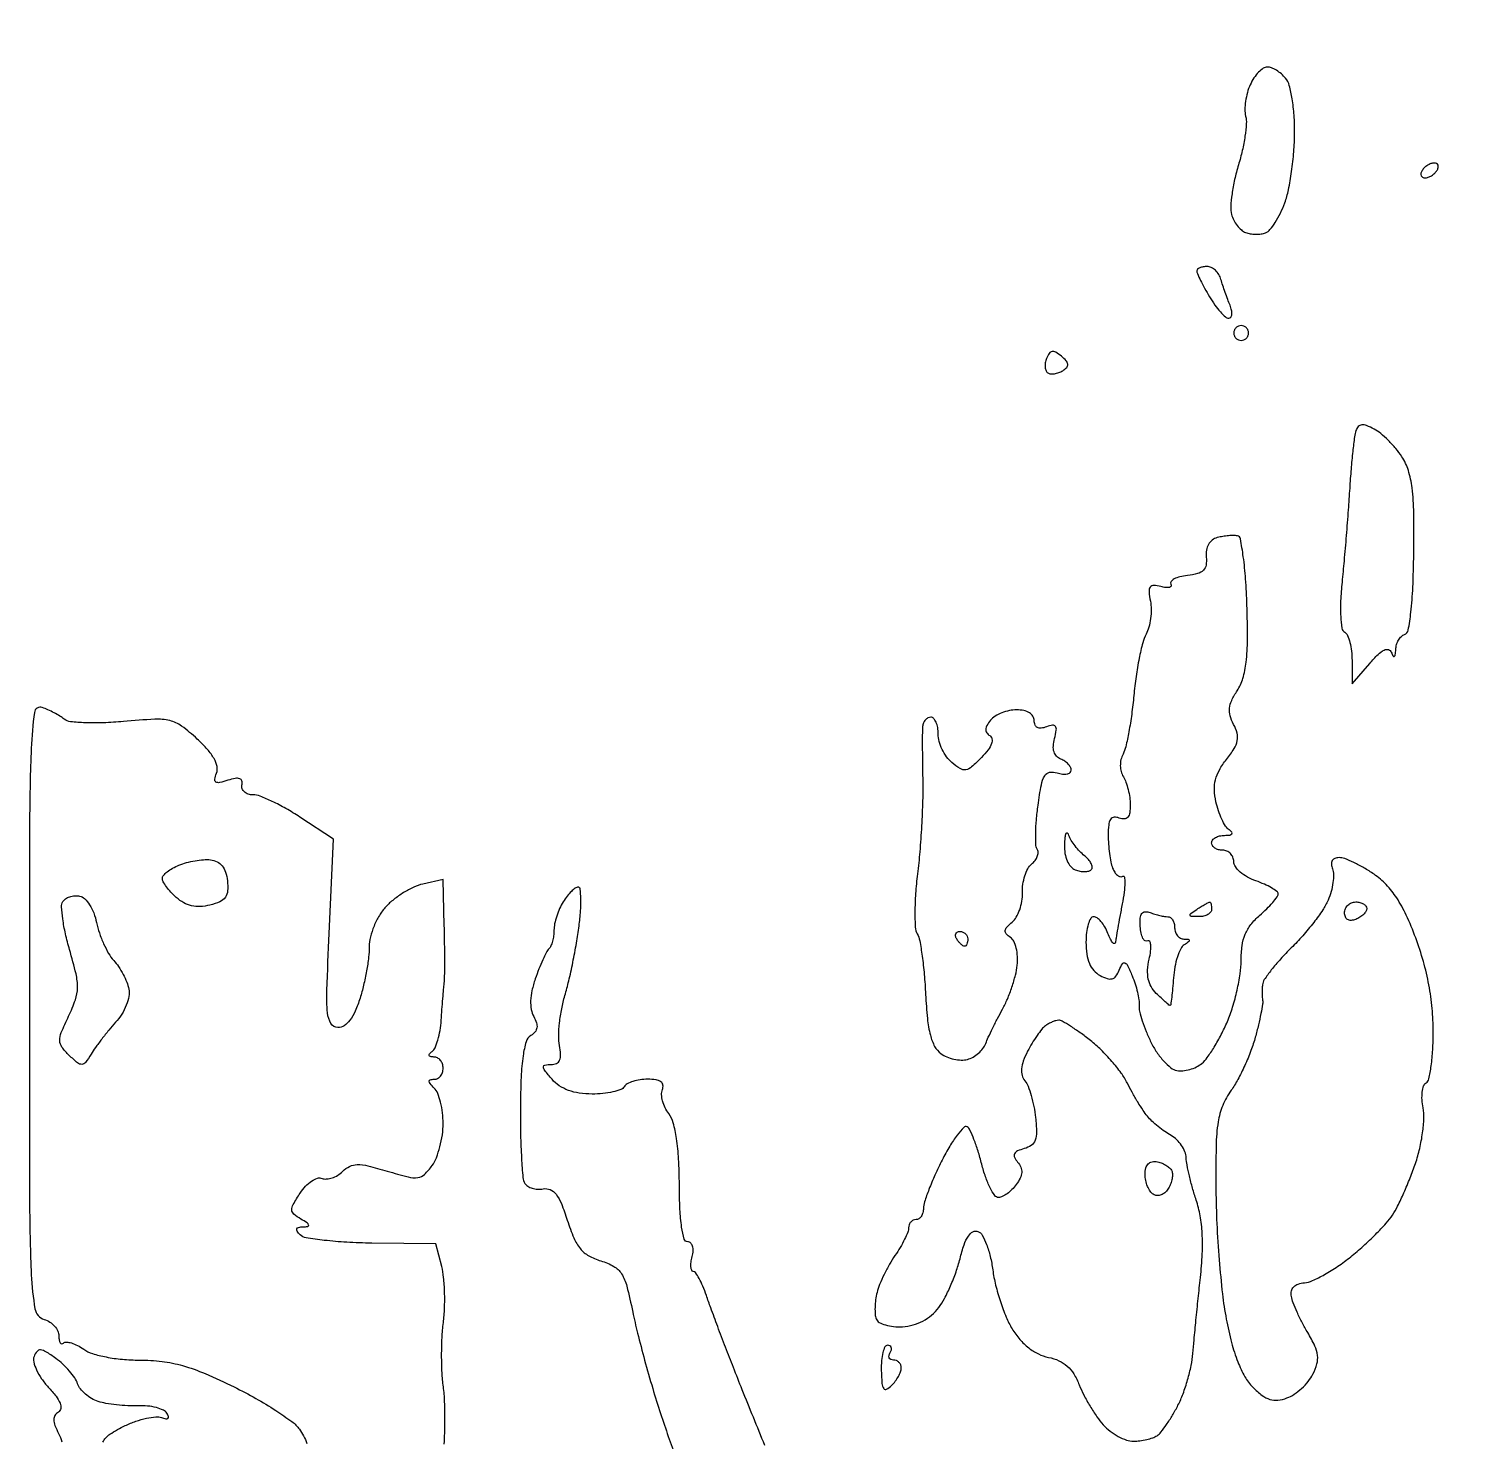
# Model space of a CAD drawing. Extents: x 0 to 102, y 0 to 135.
# Drawn here: x -0.01 to 16.44, y 81.56 to 97.73 of the extents above; entities that cross this region are included whole.
import ezdxf

# ---------------------------------------------------------------- set-up
doc = ezdxf.new("R2010")
doc.units = 0
doc.header["$MEASUREMENT"] = 0

msp = doc.modelspace()

# ---------------------------------------------------------------- linework, layer by layer
for points in [[(30.54279, 98.263538, 0.007553), (30.527875, 97.243747, 0.000859), (30.532943, 94.939496, 0.000898), (30.541598, 93.425017, 0.001463), (30.555014, 92.13976, 0.000165), (30.570717, 90.993112, 0.135711), (30.586404, 90.939331, -0.134315), (30.602273, 90.885471, -0.000146), (30.625646, 89.669396, -0.001368), (30.647691, 88.307759, -0.000839), (30.666595, 86.702551, 0.000033), (30.685773, 84.815616, 0.00002), (30.70867, 82.585771, 0.00002), (30.731548, 80.374829, 0.000035), (30.75062, 78.5511, -0.000439), (30.769668, 76.57694, -0.000168), (30.792841, 73.829363, -0.000166), (30.816006, 70.846073, -0.000204), (30.835569, 68.0607, 0.000004), (30.856286, 64.932268, 0.000002), (30.883525, 60.825814, 0.000002), (30.912326, 56.488502, 0.000002), (30.938318, 52.5789, -0.000116)], [(31.042661, 24.1956, 0.000001), (31.037549, 23.023692, 0.000001), (31.032419, 21.846099, 0.000001), (31.02793, 20.814404, 0.000005)], [(4.750713, 81.522969, 0.010381), (4.757965, 81.774398, 0.010525), (4.754936, 82.007853, 0.025752), (4.740264, 82.179007, -0.022072), (4.725251, 82.340185, -0.012109), (4.720389, 82.538418, -0.012049), (4.725193, 82.740262, -0.018818), (4.740039, 82.913442, 0.021436), (4.753454, 83.080165, 0.016732), (4.754173, 83.261878, 0.01703), (4.743384, 83.431404, 0.039003), (4.721037, 83.557366), (4.654239, 83.815149), (3.920742, 83.823732, -0.010982), (3.633379, 83.833409, -0.015284), (3.376936, 83.855568, -0.011674), (3.167589, 83.885092, -0.156752), (3.099503, 83.920057, -0.044044), (3.065727, 83.960372, -0.249584), (3.062479, 83.98727, -0.254999), (3.082928, 84.004579, -0.045557), (3.13443, 84.010373, 0.037608), (3.187911, 84.015531, 0.444377), (3.197823, 84.031231, 0.1813), (3.180323, 84.055136, 0.013177), (3.109638, 84.098847, -0.041642), (3.028535, 84.155618, -0.215195), (3.005155, 84.20366, -0.138638), (3.020921, 84.266313, -0.0145), (3.101002, 84.396624, -0.043672), (3.162387, 84.474531, -0.055902), (3.23193, 84.533642, -0.067229), (3.298814, 84.566659, -0.174411), (3.351766, 84.565544, 0.111737), (3.403553, 84.558042, 0.061606), (3.46654, 84.570925, 0.056748), (3.530467, 84.600879, 0.058527), (3.585296, 84.644182, -0.081792), (3.666904, 84.702711, -0.113047), (3.754267, 84.723519, -0.063496), (3.877029, 84.708948, -0.011844), (4.096172, 84.648618, 0.010477), (4.337808, 84.581384, 0.093208), (4.447516, 84.574293, 0.161757), (4.525407, 84.611159, 0.049286), (4.611528, 84.711455, 0.060105), (4.659924, 84.801981, 0.028853), (4.700566, 84.92748, 0.028107), (4.728349, 85.065029, 0.035791), (4.7376, 85.194104, 0.030315), (4.730117, 85.317414, 0.031226), (4.707778, 85.437676, 0.032876), (4.675192, 85.538774, 0.102318), (4.63608, 85.59828, -0.018208), (4.587207, 85.650848, -0.180052), (4.57686, 85.67865, -0.354955), (4.590176, 85.695044, -0.051663), (4.63608, 85.6998, 0.124206), (4.674798, 85.709569, 0.10078), (4.707778, 85.737077, 0.090584), (4.729941, 85.778224, 0.078509), (4.7376, 85.8267, 0.081749), (4.729606, 85.875266, 0.09112), (4.706536, 85.916704, 0.099323), (4.672188, 85.944653, 0.118755), (4.63185, 85.954895, -0.04656), (4.592238, 85.959082, -0.268886), (4.577068, 85.972487, -0.273631), (4.581296, 85.99209, -0.047673), (4.6107, 86.018345, 0.133596), (4.644715, 86.061144, 0.030301), (4.676403, 86.149221, 0.029299), (4.701593, 86.258687, 0.024819), (4.715568, 86.3766, -0.001645), (4.724371, 86.49927, -0.001601), (4.734057, 86.622997, -0.001578), (4.743261, 86.731683, -0.005967), (4.750046, 86.7996, 0.024461), (4.754905, 86.877124, 0.003086), (4.756166, 87.045017, 0.003618), (4.75499, 87.244495, 0.002998), (4.750927, 87.456862), (4.7376, 87.987224), (4.50495, 87.934921, 0.053331), (4.40207, 87.899946, 0.029281), (4.284726, 87.836932, 0.02885), (4.171847, 87.758202, 0.040658), (4.08195, 87.674791, 0.049313), (4.007673, 87.575649, 0.037702), (3.94638, 87.454708, 0.038367), (3.9052, 87.329187, 0.060151), (3.8916, 87.21655, -0.030613), (3.884262, 87.096802, -0.013695), (3.860698, 86.940681, -0.013498), (3.82669, 86.776445, -0.017837), (3.786402, 86.629068, -0.026677), (3.731098, 86.480274, -0.059276), (3.67031, 86.375956, -0.085114), (3.604064, 86.313625, -0.147336), (3.532269, 86.292, -0.266568), (3.453223, 86.337366, -0.109723), (3.414156, 86.45925, -0.031618), (3.406776, 86.719089, -0.002839), (3.433177, 87.37065), (3.483019, 88.4493), (3.097042, 88.702303, 0.016099), (2.938272, 88.799216, 0.018396), (2.780389, 88.88122, 0.017824), (2.642483, 88.940605, 0.09167), (2.561083, 88.956103, -0.075458), (2.505524, 88.964838, -0.105731), (2.461995, 88.989603, -0.125901), (2.437313, 89.026277, -0.137499), (2.434375, 89.069025, 0.118383), (2.432932, 89.115566, 0.25055), (2.408853, 89.14102, 0.12928), (2.35823, 89.144316, 0.028812), (2.273528, 89.122713, -0.020924), (2.17778, 89.096678, -0.196969), (2.136591, 89.10355, -0.310554), (2.12312, 89.134182, -0.044652), (2.142866, 89.203592, 0.145706), (2.14879, 89.28034, 0.074808), (2.114349, 89.371376, 0.053407), (2.039758, 89.476361, 0.024992), (1.923014, 89.595697, 0.028645), (1.743523, 89.743573, 0.10026), (1.608059, 89.806028, 0.071173), (1.435505, 89.821608, 0.009923), (1.076745, 89.795765, -0.013945), (0.846786, 89.781058, -0.019159), (0.639609, 89.781542, -0.017504), (0.471715, 89.794267, -0.13767), (0.399945, 89.82329, 0.028357), (0.349581, 89.857834, 0.01466), (0.283115, 89.895466, 0.014527), (0.212316, 89.930262, 0.021334), (0.14805, 89.956312, 0.47788), (0.057578, 89.900949, 0.021795), (0.021725, 89.487371, 0.009969), (0.003281, 88.683889, 0.000753), (0, 86.506546, 0.000695), (0.003165, 84.230624, 0.011191), (0.022496, 83.462543, 0.029327), (0.064177, 83.071469, 0.281784), (0.1692, 82.9503, -0.067653), (0.233882, 82.919657, -0.065867), (0.288697, 82.872629, -0.071185), (0.325763, 82.817036, -0.111943), (0.3384, 82.761299, 0.037877), (0.34207, 82.712917, 0.107043), (0.35409, 82.681434, 0.244358), (0.371722, 82.671491, 0.207808), (0.391813, 82.679413, -0.218755), (0.42446, 82.691503, -0.055302), (0.481504, 82.680737, -0.046052), (0.550486, 82.652456, -0.032486), (0.622137, 82.608913, 0.077353), (0.723115, 82.559309, 0.02762), (0.879246, 82.519942, 0.025645), (1.064515, 82.493741, 0.022306), (1.260363, 82.485, -0.030838), (1.519084, 82.469028, -0.03835), (1.755226, 82.421166, -0.031875), (2.013112, 82.329835, -0.013708), (2.3448, 82.17711, -0.013539), (2.592411, 82.046306, -0.015557), (2.82114, 81.907894, -0.014762), (3.006754, 81.77959, -0.08154), (3.091361, 81.692986, -0.030043), (3.138647, 81.616024, -0.026348), (3.178693, 81.53056, -0.027249)], [(8.4214, 81.506834, -0.001108), (8.289385, 81.829408, -0.001113), (8.161777, 82.145207, -0.002107), (8.060566, 82.4004, -0.001897), (7.9712, 82.631098, -0.001732), (7.880822, 82.869533, -0.001731), (7.801563, 83.083086, -0.005646), (7.751173, 83.22525, 0.017066), (7.711103, 83.330597, 0.025429), (7.66836, 83.419433, 0.023058), (7.628016, 83.485919, 0.249833), (7.601219, 83.5002, -0.309051), (7.583039, 83.512624, -0.075797), (7.574682, 83.549903, -0.051799), (7.576555, 83.604531, -0.029508), (7.589487, 83.6694, 0.049804), (7.59981, 83.734928, 0.086529), (7.59346, 83.789475, 0.126717), (7.572035, 83.825167, 0.197013), (7.539267, 83.8386, -0.337102), (7.497328, 83.8705, -0.030792), (7.468392, 84.007144, -0.025822), (7.448914, 84.210529, -0.009937), (7.442109, 84.49425, 0.012416), (7.433624, 84.787414, 0.023575), (7.409845, 85.022266, 0.028462), (7.372839, 85.200286, 0.096929), (7.32102, 85.306173, -0.04991), (7.279104, 85.37475, -0.047502), (7.250778, 85.451402, -0.051142), (7.239241, 85.52436, -0.105653), (7.248162, 85.581123, 0.125889), (7.25431, 85.633908, 0.209716), (7.231383, 85.671474, 0.120195), (7.174697, 85.693471, 0.032741), (7.078144, 85.6998, 0.036102), (6.991798, 85.693557, 0.04042), (6.910547, 85.674949, 0.044341), (6.845224, 85.647748, 0.134307), (6.8103, 85.6152, -0.166043), (6.770448, 85.582433, -0.03312), (6.680958, 85.555451, -0.031733), (6.567692, 85.536803, -0.024939), (6.443409, 85.5306, -0.035782), (6.296592, 85.54112, -0.05249), (6.1712, 85.572864, -0.059299), (6.067152, 85.625887, -0.068343), (5.98393, 85.6998, -0.009168), (5.900203, 85.801294, -0.155906), (5.885055, 85.841283, -0.383528), (5.902816, 85.863262, -0.039689), (5.97499, 85.869, 0.1046), (6.035964, 85.881897, 0.188962), (6.071361, 85.917649, 0.118407), (6.082548, 85.982373, 0.031092), (6.069153, 86.087515, -0.053531), (6.060261, 86.195817, -0.02105), (6.070318, 86.345398, -0.020548), (6.094879, 86.507563, -0.024128), (6.131775, 86.658565, 0.014575), (6.175907, 86.825298, 0.007332), (6.222344, 87.038012, 0.007274), (6.263958, 87.259487, 0.010703), (6.293499, 87.45525, 0.013989), (6.310653, 87.625556, 0.023642), (6.314258, 87.768931, 0.020673), (6.307318, 87.878104, 0.383835), (6.283664, 87.8994, 0.1596), (6.251007, 87.888703, 0.035113), (6.205401, 87.850035, 0.033162), (6.156658, 87.795682, 0.02663), (6.11155, 87.731348, 0.03533), (6.071361, 87.655567, 0.026006), (6.037429, 87.566763, 0.02649), (6.014072, 87.478968, 0.051808), (6.0066, 87.407048, -0.033336), (6.002324, 87.342978, -0.032766), (5.989568, 87.279666, -0.034581), (5.970928, 87.225852, -0.095998), (5.94862, 87.19282, 0.078097), (5.920524, 87.154247, 0.011778), (5.878804, 87.067899, 0.01297), (5.834241, 86.962674, 0.010883), (5.792365, 86.848974, 0.027863), (5.754606, 86.715362, 0.045241), (5.739408, 86.59846, 0.054459), (5.746385, 86.498866, 0.083052), (5.775586, 86.417479, -0.049837), (5.806429, 86.346635, -0.116533), (5.810962, 86.289371, -0.136478), (5.78951, 86.241882, -0.080585), (5.742174, 86.200833, 0.184328), (5.68763, 86.129478, 0.036426), (5.652619, 85.969368, 0.025769), (5.630513, 85.726927, 0.008181), (5.622149, 85.364003, 0.006833), (5.624244, 85.064066, 0.009605), (5.63491, 84.796654, 0.00632), (5.650884, 84.574286, 0.117847), (5.672775, 84.507998, 0.118093), (5.705467, 84.475519, 0.064443), (5.757422, 84.452421, 0.058636), (5.819566, 84.441595, 0.058268), (5.882662, 84.445453, -0.145861), (5.963125, 84.436386, -0.129172), (6.029978, 84.384628, -0.069783), (6.091297, 84.276463, -0.017731), (6.158926, 84.085841, 0.023199), (6.233467, 83.882806, 0.073093), (6.308378, 83.759011, 0.093374), (6.404545, 83.678912, 0.054748), (6.543033, 83.620541, -0.056067), (6.691539, 83.557486, -0.125564), (6.779467, 83.473351, -0.077015), (6.840428, 83.330713, -0.012381), (6.908256, 83.0349, 0.011439), (6.963011, 82.794025, 0.005317), (7.044513, 82.483945, 0.005263), (7.137017, 82.160043, 0.007315), (7.227142, 81.872107, 0.003957), (7.315596, 81.610362, 0.00476), (7.403039, 81.365754, 0.004091)], [(0.840862, 81.542908, -0.135549), (0.922553, 81.636111, -0.0354), (1.097769, 81.734327, -0.026397), (1.219277, 81.783898, -0.029315), (1.341193, 81.818421, -0.030544), (1.447382, 81.835152, -0.115917), (1.513497, 81.826131, 0.037218), (1.562267, 81.811471, 0.226513), (1.587236, 81.817262, 0.314326), (1.593346, 81.837867, 0.058257), (1.575655, 81.875722, 0.148218), (1.534385, 81.912133, 0.043447), (1.453841, 81.940787, 0.039476), (1.352867, 81.958749, 0.033472), (1.244527, 81.962024, -0.020532), (1.126913, 81.962536, -0.015491), (0.998046, 81.9724, -0.015731), (0.877351, 81.989265, -0.034592), (0.786878, 82.011353, -0.055346), (0.7121, 82.044673, -0.04584), (0.641178, 82.095453, -0.047742), (0.584306, 82.155005, -0.085188), (0.552101, 82.214378, 0.068501), (0.5194, 82.279748, 0.027879), (0.458572, 82.358716, 0.026945), (0.382758, 82.437532, 0.030945), (0.302168, 82.503918, 0.015519), (0.188944, 82.580742, 0.119574), (0.128695, 82.601183, 0.246126), (0.087564, 82.584104, 0.082223), (0.053555, 82.526125, 0.154161), (0.049731, 82.462988, 0.04753), (0.081942, 82.372046, 0.042473), (0.139668, 82.271294, 0.03557), (0.216802, 82.175184, -0.022907), (0.305087, 82.070709, -0.068519), (0.351377, 81.989669, -0.130514), (0.35873, 81.929989, -0.223685), (0.331907, 81.888787, 0.115031), (0.293182, 81.850276, 0.14424), (0.279608, 81.801722, 0.091734), (0.292614, 81.736507, 0.027904), (0.335298, 81.644797, -0.061026), (0.371985, 81.550068, -0.042772)]]:
    msp.add_lwpolyline(points, format="xyb")
for points in [[(14.173721, 97.29, 0.150507), (14.127697, 97.275825, 0.051738), (14.073836, 97.230373, 0.045783), (14.021264, 97.16469, 0.039008), (13.978273, 97.087015, 0.039261), (13.945806, 96.997808, 0.031375), (13.924688, 96.897666, 0.032339), (13.916973, 96.801974, 0.066496), (13.925731, 96.727465, -0.07996), (13.933505, 96.641536, -0.019162), (13.91806, 96.49866, -0.019202), (13.887346, 96.333986, -0.017966), (13.843525, 96.168411, 0.018847), (13.799898, 96.002384, 0.019842), (13.769755, 95.836357, 0.019933), (13.755238, 95.691752, 0.079158), (13.763924, 95.603213, 0.054539), (13.788978, 95.537597, 0.046246), (13.828802, 95.474935, 0.048419), (13.87652, 95.424258, 0.088302), (13.925037, 95.395007, 0.052621), (13.978553, 95.380698, 0.03587), (14.041369, 95.375384, 0.036146), (14.103437, 95.379085, 0.058714), (14.154567, 95.392092, 0.128312), (14.204426, 95.427811, 0.031081), (14.264818, 95.510329, 0.029859), (14.32436, 95.616791, 0.025823), (14.374062, 95.734804, 0.036808), (14.416074, 95.884623, 0.01501), (14.451849, 96.093295, 0.014756), (14.477035, 96.32077, 0.018248), (14.486468, 96.533742, 0.018905), (14.480332, 96.738017, 0.023699), (14.458547, 96.926249, 0.024434), (14.42559, 97.079766, 0.108522), (14.383514, 97.161275, 0.042436), (14.335029, 97.210528, 0.039542), (14.277819, 97.252187, 0.042015), (14.22081, 97.280886, 0.095888)], [(16.083986, 96.1902, 0.085235), (16.047758, 96.183979, 0.053414), (16.008878, 96.165349, 0.051777), (15.973373, 96.137962, 0.064269), (15.9471, 96.1056, 0.076764), (15.93341, 96.07325, 0.154201), (15.935024, 96.045851, 0.186277), (15.95137, 96.027704, 0.117858), (15.979414, 96.021, 0.085235), (16.015642, 96.027221, 0.053414), (16.054522, 96.045851, 0.051777), (16.090027, 96.073238, 0.064269), (16.1163, 96.1056, 0.076764), (16.12999, 96.13795, 0.154201), (16.128376, 96.165349, 0.186277), (16.11203, 96.183496, 0.117858)], [(13.483833, 95.0058, 0.041144), (13.439024, 95.002107, 0.060609), (13.401178, 94.990996, 0.079685), (13.37548, 94.974681, 0.214739), (13.3668, 94.955403, 0.105877), (13.373469, 94.92426, 0.008455), (13.409435, 94.847635, 0.011141), (13.45635, 94.757087, 0.008312), (13.51194, 94.659303, 0.021163), (13.573034, 94.565211, 0.028334), (13.636598, 94.485775, 0.028164), (13.694675, 94.427978, 0.183692), (13.732492, 94.4136, 0.242254), (13.756095, 94.425749, 0.13143), (13.767847, 94.45709, 0.079849), (13.764879, 94.504896, 0.042322), (13.746953, 94.56165, -0.008443), (13.720522, 94.629065, -0.005111), (13.691403, 94.7097, -0.005119), (13.664125, 94.790368, -0.008968), (13.643435, 94.85775, 0.068303), (13.618408, 94.914343, 0.067644), (13.578992, 94.96231, 0.073437), (13.531754, 94.994715, 0.114153)], [(13.8744, 94.329, 0.099038), (13.842113, 94.322541, 0.097945), (13.814651, 94.304149, 0.097945), (13.796259, 94.276687, 0.099038), (13.7898, 94.2444, 0.099038), (13.796259, 94.212113, 0.097945), (13.814651, 94.184651, 0.097945), (13.842113, 94.166259, 0.099038), (13.8744, 94.1598, 0.099038), (13.906687, 94.166259, 0.097945), (13.934149, 94.184651, 0.097945), (13.952541, 94.212113, 0.099038), (13.959, 94.2444, 0.099038), (13.952541, 94.276687, 0.097945), (13.934149, 94.304149, 0.097945), (13.906687, 94.322541, 0.099038)], [(11.815584, 93.979077, 0.036195), (11.752053, 94.024467, 0.176725), (11.70943, 94.033026, 0.21233), (11.676105, 94.011661, 0.05401), (11.646075, 93.953169, 0.051608), (11.632259, 93.901913, 0.063146), (11.630572, 93.852352, 0.075231), (11.640581, 93.811849, 0.157477), (11.661384, 93.787391, 0.120791), (11.693474, 93.777, 0.056161), (11.737493, 93.778738, 0.05095), (11.785724, 93.791233, 0.049611), (11.830894, 93.8133, 0.062048), (11.877321, 93.850653, 0.218752), (11.889732, 93.885893, 0.164749), (11.872152, 93.925403, 0.033226)], [(15.395945, 93.145272, 0.028665), (15.310619, 93.184827, 0.116547), (15.254381, 93.193023, 0.189723), (15.215721, 93.173757, 0.101928), (15.188362, 93.127098, 0.04969), (15.172088, 93.056927, 0.005144), (15.152046, 92.888303, 0.006358), (15.132745, 92.686378, 0.005044), (15.116871, 92.4678, -0.002906), (15.099887, 92.219228, -0.001763), (15.077049, 91.92536, -0.001766), (15.052328, 91.633914, -0.003114), (15.029561, 91.393397, 0.013629), (15.013653, 91.176919, 0.02473), (15.014249, 90.99945, 0.024905), (15.028025, 90.865661, 0.219638), (15.060007, 90.817354, -0.154581), (15.092223, 90.77991, -0.037431), (15.118934, 90.701654, -0.034876), (15.137335, 90.602982, -0.028574), (15.143503, 90.495857), (15.143607, 90.2259), (15.346764, 90.462119, -0.019882), (15.441567, 90.563873, -0.076755), (15.511241, 90.614437, -0.189677), (15.560074, 90.619321, -0.232564), (15.593781, 90.589019, 0.029551), (15.613868, 90.546422, 0.431957), (15.628291, 90.542654, 0.228541), (15.63951, 90.560488, 0.016204), (15.644321, 90.6207, -0.060655), (15.65389, 90.676954, -0.059969), (15.676694, 90.7295, -0.065479), (15.708633, 90.770651, -0.115067), (15.745149, 90.793083, 0.274546), (15.787597, 90.842153, 0.015714), (15.8178, 91.047774, 0.017832), (15.84017, 91.331226, 0.007512), (15.850899, 91.713285, 0.006801), (15.85064, 92.183209, 0.026916), (15.83102, 92.471405, 0.044309), (15.788495, 92.670572, 0.070388), (15.71445, 92.828076, 0.029235), (15.645279, 92.92128, 0.022641), (15.559819, 93.014465, 0.02313), (15.471823, 93.094344, 0.049901)], [(13.8321, 91.921867, 0.053412), (13.789585, 91.926089, 0.019825), (13.729457, 91.923238, 0.01938), (13.66359, 91.91491, 0.022153), (13.601477, 91.901747, 0.097958), (13.542308, 91.87328, 0.102455), (13.499538, 91.824798, 0.091959), (13.476505, 91.758697, 0.063873), (13.474577, 91.679437, -0.065055), (13.472112, 91.587007, -0.160622), (13.441459, 91.527422, -0.129889), (13.376065, 91.490082, -0.036527), (13.259616, 91.467992, 0.030639), (13.172941, 91.452604, 0.059609), (13.107175, 91.428146, 0.102114), (13.071352, 91.399258, 0.320936), (13.069382, 91.370132, -0.242171), (13.071172, 91.347345, -0.235205), (13.05366, 91.332232, -0.09343), (13.01245, 91.329606, -0.033287), (12.95428, 91.340747, 0.05063), (12.873205, 91.353382, 0.257197), (12.8335, 91.3342, 0.178806), (12.819808, 91.283421, 0.024605), (12.835314, 91.173137, -0.047405), (12.84404, 91.080725, -0.032863), (12.837082, 90.975943, -0.033237), (12.816831, 90.875238, -0.056685), (12.785184, 90.795576, 0.060622), (12.747196, 90.697722, 0.013068), (12.706922, 90.520184, 0.013458), (12.670974, 90.310803, 0.012491), (12.645306, 90.094527, -0.010322), (12.620845, 89.880487, -0.01194), (12.588493, 89.677843, -0.011039), (12.553348, 89.508188, -0.066359), (12.521776, 89.424023, 0.067331), (12.498177, 89.360742, 0.059178), (12.490835, 89.290574, 0.060394), (12.500107, 89.222107, 0.077368), (12.525408, 89.163842, -0.055002), (12.555217, 89.102787, -0.026112), (12.580453, 89.018864, -0.025507), (12.597935, 88.927411, -0.032858), (12.604105, 88.842099, -0.035714), (12.598188, 88.751059, -0.140541), (12.575719, 88.700139, -0.217437), (12.536397, 88.681251, -0.096796), (12.4785, 88.691394, 0.115131), (12.41915, 88.699585, 0.229671), (12.379522, 88.675637, 0.119413), (12.357473, 88.6129, 0.025074), (12.3516, 88.495864, 0.018167), (12.355354, 88.392582, 0.01551), (12.36663, 88.284213, 0.015787), (12.383067, 88.186262, 0.042168), (12.402765, 88.118305, 0.05041), (12.427047, 88.070163, 0.07997), (12.457687, 88.03575, 0.112147), (12.489509, 88.01997, 0.200257), (12.517887, 88.0245, -0.534321), (12.537808, 88.015415, -0.044472), (12.542748, 87.94747, -0.029415), (12.534748, 87.841169, -0.014308), (12.512707, 87.706764, 0.001809), (12.485571, 87.563772, 0.002198), (12.461221, 87.429595, 0.001851), (12.44165, 87.316552, 0.0153), (12.434522, 87.2649, -0.35787), (12.423109, 87.253678, -0.250061), (12.405657, 87.261067, -0.056753), (12.379076, 87.302826, -0.017824), (12.348964, 87.37065, 0.036836), (12.313248, 87.4435, 0.045335), (12.269275, 87.505085, 0.051767), (12.223999, 87.547832, 0.164775), (12.185126, 87.561, 0.271681), (12.151481, 87.541262, 0.055091), (12.123452, 87.474895, 0.044221), (12.10414, 87.380187, 0.028201), (12.0978, 87.267877, 0.034798), (12.107318, 87.131283, 0.065556), (12.136755, 87.024942, 0.081021), (12.186994, 86.945285, 0.088993), (12.258543, 86.888726, 0.040649), (12.341715, 86.852563, 0.150413), (12.398266, 86.850849, 0.173263), (12.441214, 86.880956, 0.058081), (12.478517, 86.949199, -0.034113), (12.514454, 87.02314, -0.383163), (12.542985, 87.032544, -0.180657), (12.57373, 87.002677, -0.011109), (12.62667, 86.8842, -0.022171), (12.660003, 86.793914, -0.019782), (12.686649, 86.697551, -0.020244), (12.703653, 86.60901, -0.056273), (12.705982, 86.5458, 0.077939), (12.711407, 86.478098, 0.018826), (12.741827, 86.369522, 0.018867), (12.786658, 86.246153, 0.01774), (12.841507, 86.123906, 0.034247), (12.90825, 86.008862, 0.036863), (12.988614, 85.906977, 0.039705), (13.070139, 85.831047, 0.120644), (13.138487, 85.79967, 0.072818), (13.206454, 85.796618, 0.044893), (13.285203, 85.811782, 0.044069), (13.362099, 85.841434, 0.05922), (13.424723, 85.881966, 0.064865), (13.486843, 85.948844, 0.017939), (13.565946, 86.068769, 0.0178), (13.646536, 86.212294, 0.017771), (13.716759, 86.361266, 0.027096), (13.777148, 86.526304, 0.018753), (13.828093, 86.718507, 0.018962), (13.863191, 86.907437, 0.036455), (13.8744, 87.060973, -0.033483), (13.885701, 87.22954, -0.063893), (13.920743, 87.360479, -0.06949), (13.985225, 87.471075, -0.047154), (14.0859, 87.576816, 0.015252), (14.166902, 87.651704, 0.020472), (14.235272, 87.724632, 0.018079), (14.28628, 87.788219, 0.161356), (14.2974, 87.82178, 0.234999), (14.283078, 87.85057, 0.028783), (14.222846, 87.890899, 0.029184), (14.140827, 87.932986, 0.020083), (14.0436, 87.971323, -0.043127), (13.94649, 88.01488, -0.051507), (13.864354, 88.072378, -0.059582), (13.80793, 88.134409, -0.156016), (13.7898, 88.191099, 0.095609), (13.780128, 88.241215, 0.097073), (13.752523, 88.28383, 0.09871), (13.711324, 88.31236, 0.102577), (13.6629, 88.3224, -0.064853), (13.614386, 88.328719, -0.082425), (13.573277, 88.347251, -0.098894), (13.545777, 88.374737, -0.148195), (13.536, 88.407, -0.169824), (13.547325, 88.439381, -0.09332), (13.57949, 88.467129, -0.074289), (13.627416, 88.486128, -0.055145), (13.68405, 88.492895, 0.027756), (13.742934, 88.496684, 0.191235), (13.767914, 88.510255, 0.372215), (13.767569, 88.530065, 0.06558), (13.736978, 88.556345, -0.107804), (13.69657, 88.597419, -0.030633), (13.653283, 88.676426, -0.029331), (13.614156, 88.774012, -0.027304), (13.585633, 88.877851, -0.043774), (13.568411, 89.013816, -0.070752), (13.580355, 89.129626, -0.068126), (13.624661, 89.240531, -0.037617), (13.706162, 89.361907, 0.026497), (13.793524, 89.485967, 0.090143), (13.83012, 89.577392, 0.115166), (13.82769, 89.663026, 0.058494), (13.788045, 89.76388, -0.052607), (13.748144, 89.861987, -0.097248), (13.74067, 89.947397, -0.085258), (13.76604, 90.036726, -0.033317), (13.829238, 90.148805, 0.074191), (13.894531, 90.290451, 0.042636), (13.931695, 90.475119, 0.027779), (13.946751, 90.735151, 0.008421), (13.941, 91.130338, 0.01009), (13.925574, 91.429197, 0.016245), (13.899044, 91.68279, 0.010331), (13.866758, 91.886236, 0.305789)], [(11.304459, 89.9298, 0.052151), (11.220177, 89.920985, 0.042535), (11.133302, 89.894736, 0.044162), (11.056776, 89.856178, 0.080948), (11.004251, 89.810432, 0.041394), (10.963681, 89.752383, 0.121308), (10.950021, 89.705896, 0.167347), (10.961354, 89.667533, 0.099918), (10.996447, 89.63466, -0.217177), (11.021536, 89.597149, -0.131491), (11.016122, 89.543024, -0.073454), (10.976565, 89.47194, -0.027962), (10.902422, 89.385744, -0.018783), (10.78859, 89.276034, -0.140261), (10.721721, 89.243675, -0.184571), (10.657155, 89.256296, -0.037523), (10.561467, 89.326517, -0.061146), (10.50188, 89.391702, -0.043254), (10.451527, 89.477255, -0.043649), (10.417191, 89.568961, -0.067859), (10.4058, 89.652502, 0.041974), (10.399596, 89.726277, 0.061551), (10.380949, 89.788595, 0.08087), (10.353553, 89.830862, 0.21166), (10.3212, 89.8452, 0.120552), (10.288203, 89.837127, 0.091447), (10.258718, 89.814136, 0.083224), (10.237221, 89.779853, 0.076713), (10.227297, 89.73945, 0.020323), (10.22416, 89.672919, 0.002091), (10.223801, 89.515657, 0.002603), (10.225132, 89.328212, 0.002077), (10.22846, 89.1261, -0.012383), (10.227484, 88.890966, -0.006645), (10.21524, 88.601012, -0.006612), (10.194896, 88.305426, -0.01029), (10.168758, 88.051367, 0.013179), (10.146827, 87.825378, 0.01662), (10.139023, 87.61541, 0.014791), (10.143492, 87.44137, 0.114232), (10.166068, 87.363658, -0.08286), (10.193932, 87.286089, -0.010629), (10.2219, 87.110849, -0.012188), (10.245781, 86.899715, -0.009882), (10.261378, 86.672351, 0.012873), (10.282155, 86.393873, 0.037987), (10.315768, 86.205038, 0.057664), (10.365234, 86.076473, 0.114732), (10.436037, 85.994259, 0.060007), (10.503831, 85.956204, 0.044388), (10.585983, 85.930529, 0.045153), (10.669283, 85.920151, 0.072497), (10.74031, 85.92807, 0.065627), (10.804413, 85.954184, 0.048869), (10.866848, 85.998341, 0.049595), (10.918419, 86.052768, 0.075851), (10.949983, 86.109472, -0.018506), (10.979418, 86.180367, -0.005988), (11.028081, 86.283062, -0.005961), (11.084964, 86.396047, -0.006662), (11.142507, 86.5035, 0.027179), (11.198278, 86.618768, 0.018299), (11.249755, 86.755654, 0.018462), (11.289926, 86.892171, 0.034456), (11.310592, 87.005496, 0.042113), (11.313329, 87.105682, 0.046501), (11.298862, 87.201541, 0.051864), (11.270658, 87.279687, 0.134815), (11.23164, 87.324353, -0.062813), (11.184816, 87.364618, -0.215739), (11.172871, 87.40189, -0.160964), (11.192015, 87.443193, -0.032606), (11.2518, 87.499158, 0.090622), (11.299833, 87.555858, 0.046089), (11.338915, 87.641081, 0.043737), (11.36404, 87.739302, 0.049964), (11.370161, 87.836058, -0.044987), (11.375278, 87.932069, -0.041821), (11.397429, 88.028078, -0.044545), (11.432094, 88.11021, -0.097726), (11.47498, 88.162893, 0.059534), (11.514691, 88.204747, 0.070841), (11.540712, 88.252517, 0.083233), (11.549642, 88.298641, 0.145701), (11.539566, 88.335885, -0.129381), (11.52347, 88.388619, -0.014362), (11.522177, 88.515623, -0.016726), (11.530184, 88.669514, -0.012811), (11.548855, 88.836947, -0.011064), (11.586637, 89.072853, -0.08823), (11.625015, 89.175769, -0.222598), (11.681422, 89.214343, -0.11781), (11.767758, 89.208047, 0.044632), (11.829384, 89.194388, 0.078794), (11.881353, 89.195861, 0.121544), (11.91565, 89.211487, 0.229241), (11.9286, 89.238248, 0.125937), (11.919772, 89.272741, 0.064004), (11.893252, 89.309195, 0.057381), (11.854288, 89.341973, 0.054639), (11.808267, 89.365674, -0.116361), (11.760692, 89.398088, -0.11232), (11.731869, 89.448742, -0.089006), (11.72391, 89.517001, -0.048617), (11.737265, 89.600494, 0.022902), (11.757957, 89.697582, 0.192081), (11.748561, 89.740538, 0.295272), (11.715768, 89.754467, 0.048503), (11.646099, 89.735225, -0.057359), (11.585328, 89.71959, -0.151476), (11.541489, 89.726819, -0.185729), (11.514942, 89.755927, -0.093304), (11.5056, 89.805555, 0.14383), (11.49089, 89.855634, 0.11198), (11.45021, 89.895586, 0.086437), (11.386092, 89.921261, 0.052158)], [(11.902711, 88.4916, 0.141895), (11.885141, 88.515944, 0.479063), (11.868718, 88.512102, 0.087301), (11.856019, 88.466804, 0.017703), (11.850679, 88.383195, 0.047193), (11.857147, 88.285248, 0.062388), (11.882252, 88.199516, 0.073766), (11.922689, 88.134551, 0.12575), (11.974549, 88.097793, 0.045899), (12.028463, 88.082601, 0.050568), (12.082501, 88.078166, 0.056877), (12.128795, 88.084349, 0.135565), (12.158723, 88.101323, 0.221908), (12.169077, 88.129807, 0.093233), (12.157779, 88.170003, 0.067144), (12.126887, 88.215742, 0.042982), (12.080206, 88.259824, -0.035627), (12.026287, 88.309264, -0.025993), (11.973558, 88.37117, -0.026452), (11.92953, 88.435435, -0.051173)], [(2.0727, 88.212882, -0.08945), (2.148539, 88.191009, -0.107591), (2.206424, 88.14481, -0.091973), (2.245935, 88.072389, -0.050189), (2.267672, 87.973181, -0.045644), (2.270487, 87.856849, -0.139778), (2.244079, 87.783319, -0.135008), (2.182179, 87.733277, -0.041413), (2.067374, 87.694123, -0.047888), (1.956157, 87.677291, -0.069486), (1.857355, 87.685635, -0.072071), (1.767275, 87.720252, -0.056254), (1.682052, 87.781503, -0.023523), (1.62109, 87.842125, -0.027751), (1.56958, 87.905089, -0.028387), (1.532779, 87.962074, -0.129889), (1.5228, 87.999838, -0.180822), (1.53544, 88.033646, -0.045123), (1.578715, 88.075195, -0.040258), (1.64028, 88.116809, -0.031146), (1.71315, 88.152158, -0.032592), (1.798396, 88.180807, -0.02294), (1.897287, 88.202214, -0.023247), (1.99421, 88.213982, -0.044205)], [(14.994938, 88.2378, 0.09534), (14.947898, 88.228748, 0.167535), (14.918242, 88.203145, 0.150991), (14.908847, 88.162452, 0.073528), (14.920578, 88.109898, -0.09263), (14.932549, 88.044731, -0.034534), (14.925817, 87.95152, -0.032772), (14.904204, 87.848429, -0.034001), (14.869491, 87.750348, -0.045738), (14.809209, 87.639882, -0.016505), (14.704583, 87.49455, -0.01621), (14.578834, 87.341998, -0.018541), (14.448762, 87.204839, 0.014592), (14.325279, 87.076669, 0.01856), (14.219422, 86.951115, 0.016758), (14.139575, 86.841569, 0.126874), (14.118182, 86.781839, 0.014094), (14.115211, 86.735008, 0.011326), (14.114579, 86.684532, 0.01149), (14.116126, 86.637832, 0.028491), (14.119985, 86.603839, -0.083858), (14.120104, 86.559934, -0.007557), (14.100384, 86.451405, -0.009652), (14.072234, 86.321974, -0.007394), (14.036657, 86.181614, -0.024528), (13.987013, 86.027739, -0.01652), (13.916111, 85.85727, -0.016663), (13.836362, 85.696517, -0.031458), (13.759903, 85.573676, 0.056725), (13.663085, 85.399077, 0.060415), (13.610521, 85.21083, 0.033745), (13.587527, 84.938218, 0.006138), (13.585291, 84.4308, 0.010183), (13.596111, 84.047683, 0.007871), (13.62297, 83.630832, 0.007969), (13.660396, 83.242268, 0.018877), (13.703743, 82.954903, 0.016943), (13.764618, 82.684383, 0.029343), (13.835748, 82.465273, 0.035759), (13.917007, 82.294466, 0.067567), (14.009204, 82.173305, 0.033134), (14.11461, 82.081015, 0.087102), (14.203446, 82.034862, 0.103803), (14.292943, 82.026017, 0.06059), (14.398353, 82.050629, 0.060882), (14.480555, 82.092595, 0.037134), (14.566239, 82.160182, 0.036764), (14.642367, 82.241055, 0.052968), (14.695842, 82.323417, 0.048917), (14.741548, 82.440468, 0.099939), (14.748934, 82.538377, 0.079592), (14.717798, 82.645538, 0.022861), (14.636646, 82.798665, -0.014012), (14.572943, 82.913893, -0.013583), (14.515097, 83.033693, -0.01362), (14.469993, 83.141746, -0.04778), (14.449704, 83.214292, -0.096709), (14.450664, 83.275873, -0.140798), (14.475981, 83.323546, -0.12039), (14.526437, 83.355408, -0.060378), (14.600743, 83.370703, 0.086329), (14.691315, 83.394277, 0.021401), (14.828565, 83.463936, 0.021248), (14.981074, 83.558479, 0.019882), (15.128537, 83.667628, 0.013996), (15.272427, 83.790045, 0.012667), (15.414233, 83.924354, 0.012803), (15.535058, 84.051072, 0.039009), (15.60773, 84.145093, 0.030069), (15.666057, 84.246983, 0.010585), (15.73762, 84.399533, 0.010465), (15.809395, 84.570952, 0.012077), (15.870384, 84.737285, 0.025296), (15.918502, 84.906713, 0.022307), (15.951664, 85.087382, 0.022925), (15.966797, 85.253073, 0.060733), (15.957769, 85.371503, -0.034845), (15.945634, 85.465991, -0.044299), (15.948311, 85.553836, -0.050747), (15.963925, 85.623525, -0.175623), (15.992171, 85.659213, 0.205478), (16.02432, 85.705025, 0.016916), (16.049963, 85.851971, 0.020466), (16.068048, 86.035909, 0.014271), (16.074, 86.244394, 0.02364), (16.061371, 86.511353, 0.022574), (16.023583, 86.780117, 0.022144), (15.960778, 87.049435, 0.020773), (15.873272, 87.318051, 0.01895), (15.764459, 87.579515, 0.036936), (15.655004, 87.777001, 0.04507), (15.535163, 87.928263, 0.05224), (15.395461, 88.04745, 0.018858), (15.280324, 88.120314, 0.020716), (15.163511, 88.181885, 0.020658), (15.060037, 88.225919, 0.090505)], [(0.575574, 87.797823, -0.145613), (0.632976, 87.76798, -0.058912), (0.689316, 87.698942, -0.050621), (0.737172, 87.603703, -0.040705), (0.76921, 87.493574, 0.031796), (0.80119, 87.375877, 0.024418), (0.85033, 87.252023, 0.024956), (0.907974, 87.140331, 0.052354), (0.96555, 87.061522, -0.037069), (1.021439, 86.989727, -0.025723), (1.073968, 86.901278, -0.026039), (1.11582, 86.8106, -0.047561), (1.138735, 86.732475, -0.094159), (1.138941, 86.649408, -0.047958), (1.109873, 86.548741, -0.044347), (1.057739, 86.44498, -0.044154), (0.988058, 86.351875, 0.010419), (0.910334, 86.261428, 0.008025), (0.829219, 86.159675, 0.008125), (0.756455, 86.062091, 0.019131), (0.706215, 85.986436, -0.024184), (0.642984, 85.893275, -0.221673), (0.600921, 85.870849, -0.190217), (0.552778, 85.886931, -0.017368), (0.457102, 85.973085, -0.040574), (0.373171, 86.068416, -0.157404), (0.348096, 86.141972, -0.103158), (0.365671, 86.233702, -0.012522), (0.449787, 86.422097, 0.0276), (0.527195, 86.610529, 0.080284), (0.551541, 86.748727, 0.062293), (0.534088, 86.906355, 0.012053), (0.46057, 87.18405, -0.015285), (0.413511, 87.366563, -0.02036), (0.382676, 87.535003, -0.018075), (0.368129, 87.674096, -0.156671), (0.382908, 87.733772, -0.107875), (0.414439, 87.766388, -0.066707), (0.462549, 87.789876, -0.062171), (0.519102, 87.80115, -0.065805)], [(13.51485, 87.728905, -0.309048), (13.52303, 87.72402, -0.04613), (13.529787, 87.704968, -0.038557), (13.534471, 87.677932, -0.023625), (13.536, 87.6456, -0.17131), (13.524643, 87.613425, -0.095191), (13.49251, 87.586232, -0.075283), (13.444585, 87.56807, -0.055234), (13.38795, 87.562295, -0.011938), (13.305134, 87.564998, -0.327416), (13.289261, 87.578081, -0.309569), (13.296547, 87.597933, -0.011213), (13.3668, 87.6456, -0.006384), (13.416952, 87.67711, -0.008918), (13.462636, 87.703899, -0.005891), (13.501381, 87.725103, -0.107356)], [(15.1857, 87.7302, -0.057609), (15.234236, 87.724589, -0.076852), (15.275323, 87.708008, -0.095748), (15.302858, 87.68347, -0.164455), (15.3126, 87.654651, -0.13875), (15.30341, 87.622173, -0.061199), (15.275323, 87.58699, -0.053891), (15.234243, 87.554635, -0.048303), (15.1857, 87.530406, -0.075244), (15.133674, 87.51898, -0.151899), (15.093263, 87.528676, -0.166113), (15.067785, 87.558643, -0.094119), (15.0588, 87.605955, -0.10122), (15.068498, 87.653368, -0.098432), (15.096077, 87.693703, -0.097416), (15.137266, 87.720725, -0.096899)], [(12.832411, 87.609054, 0.018011), (12.886052, 87.590657, 0.015458), (12.943671, 87.575116, 0.015732), (12.996898, 87.564266, 0.042431), (13.035319, 87.561, -0.16037), (13.064949, 87.551246, -0.096657), (13.090181, 87.523723, -0.078243), (13.107223, 87.482631, -0.05931), (13.113, 87.4341, 0.081749), (13.120994, 87.385534, 0.09112), (13.144064, 87.344096, 0.099323), (13.178412, 87.316147, 0.118755), (13.21875, 87.305905, -0.023755), (13.269331, 87.302879, -0.366315), (13.280496, 87.291162, -0.255564), (13.272193, 87.27359, -0.015694), (13.222651, 87.239872, 0.138342), (13.181941, 87.194352, 0.035296), (13.144494, 87.101718, 0.03323), (13.115213, 86.985673, 0.028379), (13.099609, 86.860468, -0.005623), (13.09012, 86.739817, -0.009299), (13.079072, 86.638234, -0.003439), (13.067579, 86.552857, -0.373582), (13.059452, 86.5458, -0.176978), (13.047507, 86.550164, -0.005063), (13.005706, 86.586151, -0.009681), (12.957134, 86.630526, -0.006442), (12.90312, 86.683166, -0.067533), (12.844006, 86.76084, -0.077677), (12.81116, 86.847934, -0.067785), (12.803954, 86.95038, -0.037785), (12.821523, 87.07445, 0.022229), (12.837912, 87.168928, 0.051823), (12.839615, 87.240629, 0.119057), (12.827266, 87.278296, 0.414032), (12.804797, 87.283602, -0.292394), (12.776286, 87.284051, -0.12784), (12.749907, 87.31342, -0.070074), (12.729724, 87.370914, -0.034439), (12.719741, 87.447973, -0.030315), (12.719803, 87.545736, -0.138147), (12.738362, 87.59891, -0.237164), (12.775223, 87.618795, -0.099173)], [(10.654607, 87.3918, -0.093332), (10.688807, 87.38536, -0.09642), (10.717882, 87.366949, -0.099167), (10.737342, 87.33948, -0.105053), (10.7442, 87.3072, -0.042167), (10.741464, 87.274811, -0.061769), (10.733241, 87.247451, -0.081139), (10.721159, 87.228899, -0.210953), (10.706893, 87.2226, -0.151918), (10.689065, 87.228145, -0.038439), (10.665186, 87.247451, -0.035638), (10.640057, 87.274817, -0.029505), (10.6173, 87.3072, -0.082592), (10.604059, 87.339526, -0.161196), (10.606691, 87.366949, -0.182303), (10.624579, 87.385177, -0.108972)], [(11.78507, 86.375305, 0.06556), (11.75303, 86.370463, 0.028228), (11.712175, 86.356132, 0.027334), (11.669797, 86.335741, 0.032451), (11.632365, 86.311855, 0.065871), (11.592067, 86.273213, 0.016741), (11.537751, 86.200464, 0.016774), (11.480801, 86.112453, 0.016268), (11.429263, 86.019934, 0.029844), (11.380205, 85.9089, 0.06632), (11.359713, 85.818916, 0.089084), (11.366135, 85.744623, 0.10366), (11.398222, 85.681534, -0.076865), (11.434207, 85.619216, -0.02196), (11.470097, 85.513165, -0.021554), (11.500557, 85.388322, -0.021345), (11.520272, 85.260914, -0.020782), (11.531756, 85.095427, -0.095404), (11.51626, 85.00091, -0.155203), (11.471305, 84.943068, -0.086812), (11.389485, 84.905646, 0.037305), (11.312464, 84.879234, 0.181151), (11.279664, 84.84785, 0.229), (11.279712, 84.80766, 0.060396), (11.315492, 84.752092, -0.0746), (11.351568, 84.692424, -0.115249), (11.361445, 84.633251, -0.098409), (11.344376, 84.569159, -0.043754), (11.298928, 84.49401, -0.038194), (11.250539, 84.437453, -0.039531), (11.194629, 84.389619, -0.042724), (11.139754, 84.35648, -0.114975), (11.095642, 84.3462, -0.247639), (11.052967, 84.368716, -0.033857), (11.000137, 84.458453, -0.032464), (10.948, 84.581942, -0.021983), (10.904213, 84.728338, 0.013699), (10.862163, 84.877902, 0.018217), (10.815345, 85.011146, 0.015662), (10.769642, 85.117563, 0.146089), (10.736807, 85.154469, 0.356877), (10.697611, 85.149265, 0.02693), (10.623521, 85.06119, 0.027594), (10.53848, 84.934274, 0.016539), (10.451112, 84.775144, 0.011297), (10.368982, 84.60356, 0.013456), (10.299613, 84.438072, 0.012267), (10.248627, 84.296413, 0.080411), (10.2366, 84.222112, -0.06338), (10.230288, 84.172518, -0.081366), (10.211749, 84.130503, -0.098401), (10.184264, 84.10239, -0.15127), (10.152, 84.0924, 0.108766), (10.119724, 84.085295, 0.099739), (10.092251, 84.065172, 0.095386), (10.073829, 84.035097, 0.090094), (10.0674, 83.99971, -0.095146), (10.057867, 83.950066, -0.019604), (10.021477, 83.868283, -0.019959), (9.970913, 83.775231, -0.017622), (9.911068, 83.68246, 0.022389), (9.847589, 83.581966, 0.016509), (9.786153, 83.465552, 0.016754), (9.735311, 83.351421, 0.035455), (9.705354, 83.25939, 0.027837), (9.689417, 83.175689, 0.025616), (9.682305, 83.088373, 0.026506), (9.684106, 83.009894, 0.072743), (9.696233, 82.955964, 0.174005), (9.730006, 82.916749, 0.056787), (9.801358, 82.886429, 0.048608), (9.894683, 82.868362, 0.038395), (9.997568, 82.866579, 0.053514), (10.117239, 82.886671, 0.05317), (10.230196, 82.931723, 0.053593), (10.330311, 82.999168, 0.056163), (10.412058, 83.085405, 0.041023), (10.477284, 83.188418, 0.01816), (10.546804, 83.333763, 0.017832), (10.6097, 83.493938, 0.022932), (10.655337, 83.645403, -0.020179), (10.702576, 83.805367, -0.064081), (10.751548, 83.905341, -0.122393), (10.804097, 83.953685, -0.220099), (10.861383, 83.957523, -0.176699), (10.909677, 83.915489, -0.034746), (10.958974, 83.8095, -0.032965), (11.001696, 83.671383, -0.025383), (11.030463, 83.51622, 0.027205), (11.063028, 83.344072, 0.019155), (11.117428, 83.154646, 0.019395), (11.183663, 82.976928, 0.037972), (11.25223, 82.842425, 0.040879), (11.339958, 82.721867, 0.048728), (11.441581, 82.624767, 0.052503), (11.552643, 82.555082, 0.064602), (11.668434, 82.515883, -0.056508), (11.787837, 82.477597, -0.076884), (11.882519, 82.416016, -0.072412), (11.958088, 82.325585, -0.04405), (12.020477, 82.200758, 0.025301), (12.072937, 82.085163, 0.016496), (12.144438, 81.957222, 0.016599), (12.222645, 81.836752, 0.030193), (12.295438, 81.74475, 0.045671), (12.373554, 81.672009, 0.039586), (12.467265, 81.610696, 0.041534), (12.561763, 81.56881, 0.085604), (12.641297, 81.555695, 0.030421), (12.71542, 81.560759, 0.025546), (12.792913, 81.574868, 0.026319), (12.862504, 81.595167, 0.062092), (12.910846, 81.619145, 0.078779), (12.956238, 81.660737, 0.016795), (13.020218, 81.746982, 0.017169), (13.088287, 81.8531, 0.015592), (13.151254, 81.967053, 0.02973), (13.20914, 82.098723, 0.018547), (13.261801, 82.258885, 0.018596), (13.302108, 82.421209, 0.031863), (13.321913, 82.559253, -0.003661), (13.335358, 82.715006, -0.001244), (13.357123, 82.941213, -0.001237), (13.382408, 83.190998, -0.001423), (13.407802, 83.429213, 0.015752), (13.428939, 83.701231, 0.024966), (13.428032, 83.934915, 0.028911), (13.405255, 84.138155, 0.038982), (13.359965, 84.317513, -0.011857), (13.317649, 84.453561, -0.011275), (13.281062, 84.593752, -0.011294), (13.254329, 84.719076, -0.03866), (13.245167, 84.801818, 0.087421), (13.23086, 84.869809, 0.053851), (13.192317, 84.942173, 0.051956), (13.137015, 85.007721, 0.063296), (13.072649, 85.055618, -0.025284), (13.000951, 85.100957, -0.01701), (12.923716, 85.159482, -0.017158), (12.852667, 85.221392, -0.032255), (12.800506, 85.2768, -0.026754), (12.751603, 85.342862, -0.009833), (12.68953, 85.440977, -0.009715), (12.62579, 85.551026, -0.011504), (12.570013, 85.6575, 0.042934), (12.500925, 85.771367, 0.020643), (12.394449, 85.905087, 0.020296), (12.27114, 86.03631, 0.027317), (12.148726, 86.14395, 0.010607), (12.030515, 86.232966, 0.014406), (11.919932, 86.307879, 0.011273), (11.825724, 86.364871, 0.135972)], [(12.91564, 84.754253, -0.049631), (12.971576, 84.737516, -0.049633), (13.023117, 84.710084, -0.054229), (13.063019, 84.676703, -0.115301), (13.083464, 84.6423, -0.092152), (13.088496, 84.601542, -0.04214), (13.080713, 84.548303, -0.03983), (13.062729, 84.491973, -0.043898), (13.036483, 84.441111, -0.07851), (13.001209, 84.400959, -0.089765), (12.956756, 84.375847, -0.099611), (12.910206, 84.369448, -0.123527), (12.868659, 84.382654, -0.105823), (12.832602, 84.41723, -0.051312), (12.80223, 84.473768, -0.047649), (12.781572, 84.541699, -0.050037), (12.7746, 84.611196, -0.059009), (12.783254, 84.684267, -0.136471), (12.80986, 84.732166, -0.158752), (12.854243, 84.755138, -0.08881)], [(9.826966, 82.6542, 0.284126), (9.796189, 82.635175, 0.053273), (9.771984, 82.570284, 0.042877), (9.756628, 82.477998, 0.026886), (9.753845, 82.368528, 0.011628), (9.761739, 82.215646, 0.130695), (9.781541, 82.15872, 0.388165), (9.815585, 82.150548, 0.070231), (9.872371, 82.193285, 0.036613), (9.914629, 82.242231, 0.034209), (9.950362, 82.297902, 0.036047), (9.975102, 82.351823, 0.089766), (9.9828, 82.394357, 0.097854), (9.975964, 82.428952, 0.097658), (9.956482, 82.458374, 0.098218), (9.927398, 82.478076, 0.100235), (9.893207, 82.485, -0.108972), (9.863179, 82.491623, -0.182303), (9.845291, 82.509851, -0.161196), (9.842659, 82.537274, -0.082592), (9.8559, 82.5696, 0.072933), (9.869889, 82.601965, 0.149063), (9.868969, 82.629349, 0.188482), (9.853666, 82.647438, 0.124658)]]:
    msp.add_lwpolyline(points, format="xyb", close=True)

doc.saveas('drawing.dxf')
